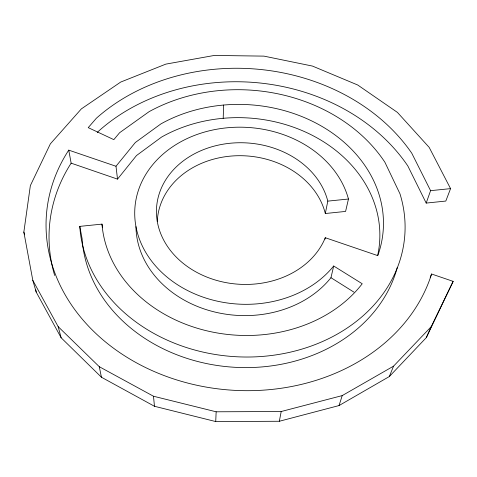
<?xml version="1.0" encoding="UTF-8"?>
<svg xmlns="http://www.w3.org/2000/svg" width="477" height="477" viewBox="0 0 477 477"><rect width="100%" height="100%" fill="white"/><g stroke="black" fill="none" stroke-linecap="round" stroke-linejoin="round"><path stroke-width="0.72" d="M223.188 118.302L223.653 105.041M68.748 150.13L71.145 163.164L117.521 179.119L115.989 166.258L68.748 150.13A196.017 161.017 4.1 0 0 171.255 378.136A196.017 161.017 4.1 0 0 431.584 274.007L453.15 281.37L426.325 337.603L389.339 376.532L339.04 405.563L279.337 421.263L215.729 421.561L216.147 411.794L153.493 396.238L99.288 366.712L58.17 326.656L32.806 280.339L23.85 232.072L30.361 185.601L50.359 143.851L81.352 108.893L120.699 82.062L165.829 64.121L214.34 55.439L263.96 56.125L312.489 66.082L357.732 85.013L397.419 112.399L429.181 147.381L450.568 188.63L445.81 201.055L426.194 203.083L407.847 165.978A192.177 159.33 4.1 0 0 98.202 131.509L97.26 132.606M279.337 421.263L281.197 411.52L342.218 395.6L393.549 366.157L431.196 326.703L453.15 281.37M325.314 213.517L327.806 201.127L348.46 199.022L345.587 211.424L325.314 213.517A84.995 70.059 4.1 0 0 234.857 155.818A84.995 70.059 4.1 0 0 157.273 221.632M324.992 239.132L325.284 237.719L377.778 255.636A141.007 115.404 4.1 0 0 324.3 127.788A141.007 115.404 4.1 0 0 160.892 123.913L135.337 142.504L115.989 166.258M135.945 226.635A106.156 87.565 4.1 0 0 212.527 311.457A106.156 87.565 4.1 0 0 330.96 277.703L333.697 265.999A108.261 88.46 4.1 0 1 162.806 273.375A108.261 88.46 4.1 0 1 193.107 135.969A108.261 88.46 4.1 0 1 348.46 199.022M339.04 405.563L342.218 395.6M426.194 203.083L430.582 190.663L411.77 153.218A196.017 161.017 4.1 0 0 96.366 118.242L88.227 127.639L113.83 139.642L119.614 132.719L149.116 111.654A162.895 133.494 4.1 0 1 384.891 162.234L399.964 193.781A162.895 133.494 4.1 0 1 266.887 356.021A162.895 133.494 4.1 0 1 79.784 226.378L82.104 238.679A159.717 132.123 4.1 0 0 228.244 366.807A159.717 132.123 4.1 0 0 397.269 267.514M389.339 376.532L393.549 366.157M430.2 277.405L431.584 274.007M426.325 337.603L431.196 326.703M117.521 179.119L136.482 155.556L161.554 137.084A138.264 114.23 4.1 0 1 315.613 137.096A138.264 114.23 4.1 0 1 377.706 255.231M79.784 226.378L101.983 224.118A141.007 115.404 4.1 0 0 208.306 331.169A141.007 115.404 4.1 0 0 362.222 283.761L333.697 265.999M430.582 190.663L450.568 188.63M216.147 411.794L281.197 411.52M32.806 280.339L36.192 292.055L61.128 337.758L101.422 377.224L154.465 406.279L215.729 421.561M330.96 277.703L353.916 292.121M23.85 232.072L24.619 234.797M58.17 326.656L61.128 337.758M99.288 366.712L101.422 377.224M35.787 289.891L36.192 292.055M101.983 224.118L102.537 227.738M153.493 396.238L154.465 406.279M54.664 275.438A192.177 159.33 4.1 0 1 71.145 163.164M325.284 237.719A86.677 70.763 4.1 0 1 189.447 267.949A86.677 70.763 4.1 0 1 197.418 152.3A86.677 70.763 4.1 0 1 327.806 201.127"/></g></svg>
